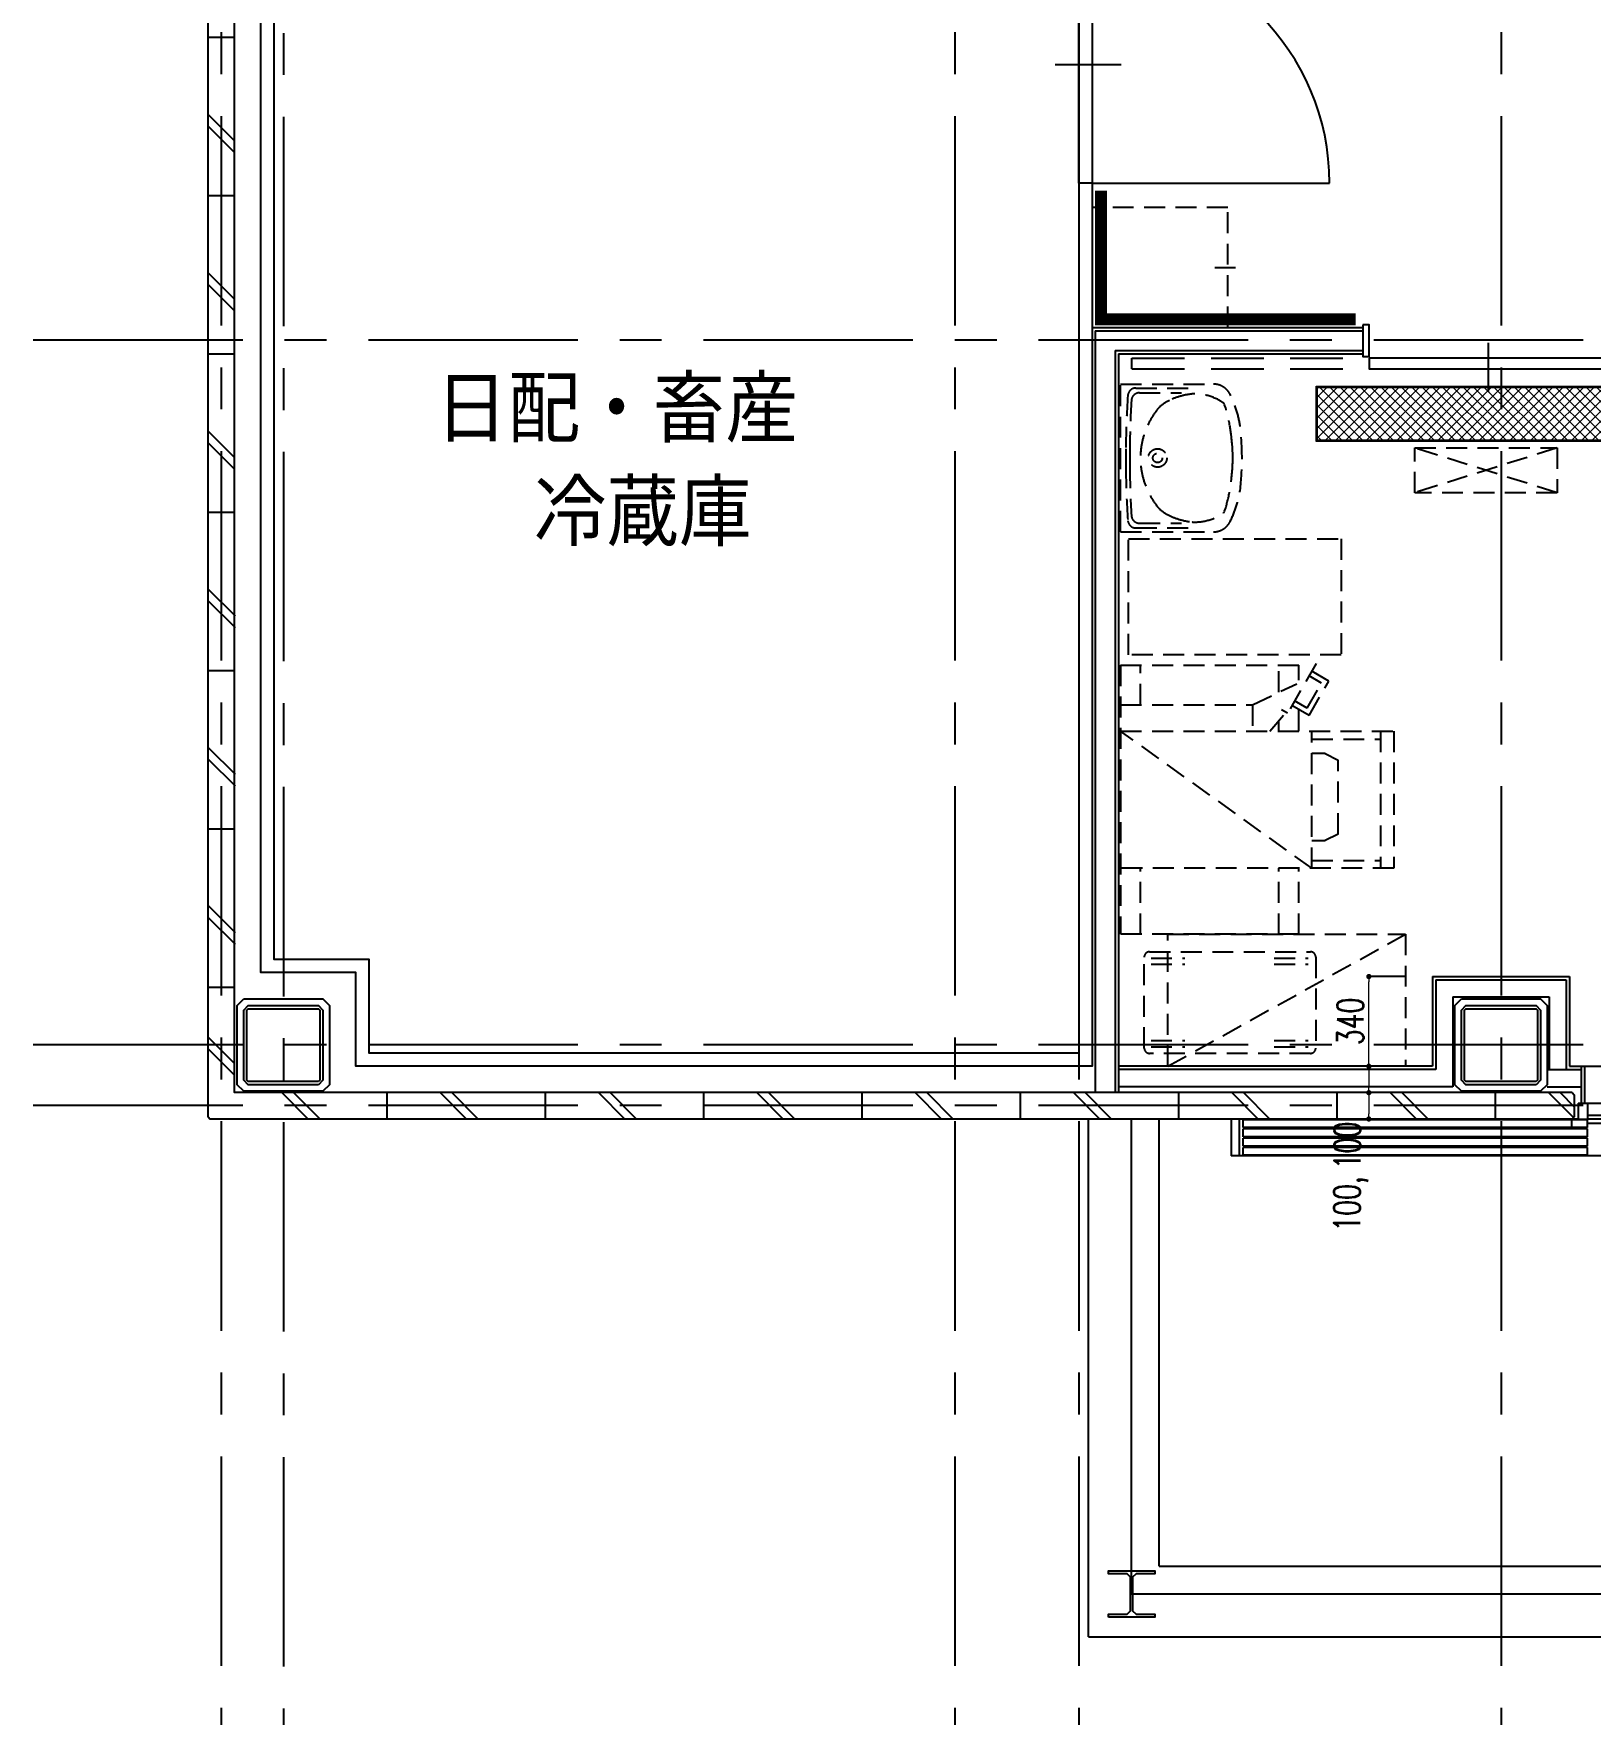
# Model space of a CAD drawing. Extents: x -119186 to 98821, y 1814 to 147180.
# Drawn here: x 10148 to 16048, y 18626 to 24996 of the extents above; entities that cross this region are included whole.
import ezdxf
from ezdxf.enums import TextEntityAlignment as Align

# ---------------------------------------------------------------- set-up
doc = ezdxf.new("R2010")
doc.units = 0
doc.header["$LTSCALE"] = 12.7
doc.header["$MEASUREMENT"] = 0
doc.header["$PDMODE"] = 1
doc.header["$PDSIZE"] = -2
for name, pattern in [('CENTER', [2, 1.25, -0.25, 0.25, -0.25]), ('HIDDEN', [4.724409, 3.149606, -1.574803]), ('HIDDEN2', [0.1875, 0.125, -0.0625])]:
    doc.linetypes.add(name, pattern=pattern)
doc.layers.get('0').update_dxf_attribs({"linetype": 'CONTINUOUS'})
doc.layers.get('DEFPOINTS').update_dxf_attribs({"color": 1, "linetype": 'CONTINUOUS'})
for name, color, linetype in [('80_SHELL_TEXT', 7, 'CONTINUOUS'), ('A_内装凡例', 7, 'CONTINUOUS'), ('A_寸法', 9, 'CONTINUOUS'), ('A_建築', 8, 'CONTINUOUS'), ('A_建築（下図）', 8, 'CONTINUOUS'), ('A_建築（什器）', 8, 'CONTINUOUS'), ('A_建築（冷蔵・冷凍庫）', 7, 'CONTINUOUS'), ('A_建築（建具）', 2, 'CONTINUOUS'), ('A_建築（新設・仕上げ）', 2, 'CONTINUOUS'), ('A_建築（軽鉄下地）', 8, 'CONTINUOUS'), ('A_通り芯', 8, 'CENTER')]:
    doc.layers.add(name, color=color, linetype=linetype)
doc.styles.add('Dim', font='simplex.shx', dxfattribs={"width": 0.7, "bigfont": 'extfont2.shx'})
doc.styles.add('MUSER', font='SIMPLEX.shx', dxfattribs={"height": 300, "bigfont": 'BIGFONT.shx'})
doc.styles.get("Standard").update_dxf_attribs({"font": 'txt', "bigfont": 'BIGFONT.SHX'})
doc.dimstyles.new('1-200', dxfattribs={"dimscale": 200, "dimtxt": 3, "dimasz": 1, "dimexe": 1, "dimexo": 1, "dimgap": 1, "dimtad": 1, "dimdec": 0, "dimtxsty": 'Dim', "dimblk": 'DOT', "dimcen": 2.5, "dimadec": 0, "dimazin": 0, "dimtfac": 1, "dimtdec": 0, "dimtix": 1, "dimtmove": 2, "dimatfit": 3, "dimldrblk": '引出線', "dimfxl": 1, "dimlwd": -1, "dimlwe": -1, "dimarcsym": 0})

# ---------------------------------------------------------------- blocks, each defined once
blk = doc.blocks.new('_Dot')
at = {"color": 0, "linetype": 'ByBlock', "lineweight": -2}
blk.add_line((-0.5, 0), (-1, 0), dxfattribs=at)
at = {"color": 0, "linetype": 'ByBlock', "const_width": 0.5}
blk.add_lwpolyline([(-0.25, 0, 1), (0.25, 0, 1)], format="xyb", close=True, dxfattribs=at)
blk = doc.blocks.new('*D40')
at = {"layer": 'A_寸法', "color": 0, "transparency": 16777216}
for p, q in [((15350, 21422.6), (15208.3, 21422.6)), ((15351.7, 21082.6), (15208.3, 21082.6))]:
    blk.add_line(p, q, dxfattribs=at)
at = {"layer": 'A_寸法', "color": 0, "lineweight": 13, "transparency": 16777216}
blk.add_line((15208.3, 21102.6), (15208.3, 21402.6), dxfattribs=at)
at = {"layer": 'DEFPOINTS', "color": 0, "transparency": 16777216}
for p in [(15208.3, 21422.6), (15350, 21422.6), (15351.7, 21082.6)]:
    blk.add_point(p, dxfattribs=at)
at = {"layer": 'A_寸法', "color": 0, "lineweight": 13, "transparency": 16777216, "xscale": 20, "yscale": 20, "zscale": 20}
for p, rotation in [((15208.3, 21422.6), 90), ((15208.3, 21082.6), 270)]:
    blk.add_blockref('_Dot', p, dxfattribs=dict(at, rotation=rotation))
at = {"layer": 'A_寸法', "color": 0, "transparency": 16777216, "insert": (15138.3, 21252.6), "char_height": 100, "attachment_point": 5, "rotation": 90, "style": 'Dim'}
blk.add_mtext('340', dxfattribs=at)
blk = doc.blocks.new('引出線')
at = {"color": 0, "linetype": 'ByBlock'}
for points in [[(0, 0), (-1.96, -0.4)], [(-1, 0), (0, 0)]]:
    blk.add_lwpolyline(points, dxfattribs=at)
blk = doc.blocks.new('*D41')
at = {"layer": 'A_寸法', "color": 0, "transparency": 16777216}
for p, q in [((15351.7, 21082.6), (15208.3, 21082.6)), ((15350, 20982.6), (15208.3, 20982.6))]:
    blk.add_line(p, q, dxfattribs=at)
at = {"layer": 'A_寸法', "color": 0, "lineweight": 13, "transparency": 16777216}
blk.add_line((15208.3, 21062.6), (15208.3, 21002.6), dxfattribs=at)
at = {"layer": 'DEFPOINTS', "color": 0, "transparency": 16777216}
for p in [(15351.7, 21082.6), (15208.3, 20982.6), (15350, 20982.6)]:
    blk.add_point(p, dxfattribs=at)
at = {"layer": 'A_寸法', "color": 0, "lineweight": 13, "transparency": 16777216, "xscale": 20, "yscale": 20, "zscale": 20}
for p, rotation in [((15208.3, 21082.6), 90), ((15208.3, 20982.6), 270)]:
    blk.add_blockref('_Dot', p, dxfattribs=dict(at, rotation=rotation))
at = {"layer": 'A_寸法', "color": 0, "transparency": 16777216, "insert": (15126.2, 20782.1), "char_height": 100, "attachment_point": 5, "rotation": 90, "style": 'Dim'}
blk.add_mtext('100', dxfattribs=at)
blk = doc.blocks.new('*D42')
at = {"layer": 'A_寸法', "color": 0, "transparency": 16777216}
for p, q in [((15351.1, 20982.6), (15208.1, 20982.6)), ((15349.9, 20882.6), (15208.1, 20882.6))]:
    blk.add_line(p, q, dxfattribs=at)
at = {"layer": 'A_寸法', "color": 0, "lineweight": 13, "transparency": 16777216}
blk.add_line((15208.1, 20962.6), (15208.1, 20902.6), dxfattribs=at)
at = {"layer": 'DEFPOINTS', "color": 0, "transparency": 16777216}
for p in [(15351.1, 20982.6), (15208.1, 20882.6), (15349.9, 20882.6)]:
    blk.add_point(p, dxfattribs=at)
at = {"layer": 'A_寸法', "color": 0, "lineweight": 13, "transparency": 16777216, "xscale": 20, "yscale": 20, "zscale": 20}
for p, rotation in [((15208.1, 20982.6), 90), ((15208.1, 20882.6), 270)]:
    blk.add_blockref('_Dot', p, dxfattribs=dict(at, rotation=rotation))
at = {"layer": 'A_寸法', "color": 0, "transparency": 16777216, "insert": (15140.5, 20560.7), "char_height": 100, "attachment_point": 5, "rotation": 90, "style": 'Dim'}
blk.add_mtext('100,', dxfattribs=at)

msp = doc.modelspace()

# ---------------------------------------------------------------- hatches: boundary and pattern name
at = {"layer": 'A_建築', "linetype": 'Continuous', "lineweight": 0}
h = msp.add_hatch(dxfattribs=at)
h.set_pattern_fill('ANSI37', color=8, scale=220)
h.set_pattern_definition([(45, (-9562.57, -6906.98), (-19.445436, 19.445436), []), (135, (-9562.57, -6906.98), (-19.445436, -19.445436), [])])
h.paths.add_polyline_path([(16047.35, 23655.2), (15013.39, 23655.2), (15013.39, 23455.2), (16047.35, 23455.2)])
h.paths.add_polyline_path([(16295.39, 23655.2), (16047.35, 23655.2), (16047.35, 23455.2), (16295.39, 23455.2)])

# ---------------------------------------------------------------- linework, layer by layer
at = {"layer": 'A_内装凡例', "color": 92, "true_color": 0x00d600, "const_width": 45.71}
msp.add_lwpolyline([(14192.74, 24401.66), (14192.74, 23913.03), (15158.62, 23913.03)], dxfattribs=at)
at = {"layer": 'A_建築', "color": 8, "linetype": 'Continuous', "lineweight": 0}
for points in [[(15008.39, 23660.2), (16300.39, 23660.2), (16300.39, 23450.2), (15008.39, 23450.2)], [(15011.39, 23657.2), (16297.39, 23657.2), (16297.39, 23453.2), (15011.39, 23453.2)], [(15013.39, 23655.2), (16295.39, 23655.2), (16295.39, 23455.2), (15013.39, 23455.2)]]:
    msp.add_lwpolyline(points, close=True, dxfattribs=at)
at = {"layer": 'A_建築（下図）', "color": 8, "linetype": 'Continuous'}
for p, q in [((10809.13, 20890.85), (10809.13, 38774.64)), ((10909.13, 20983.14), (10909.13, 38774.64)), ((10809.13, 24982.64), (10909.13, 24982.64)), ((10809.13, 24689.96), (10909.13, 24589.96)), ((10809.13, 24645.64), (10909.13, 24545.64)), ((10809.13, 24382.64), (10909.13, 24382.64)), ((10809.13, 24089.96), (10909.13, 23989.96)), ((10809.13, 24045.64), (10909.13, 23945.64)), ((10809.13, 23782.64), (10909.13, 23782.64)), ((10809.13, 23489.96), (10909.13, 23389.96)), ((10809.13, 23445.64), (10909.13, 23345.64)), ((10809.13, 23182.64), (10909.13, 23182.64)), ((10811.15, 22889.96), (10911.15, 22789.96)), ((10811.15, 22845.64), (10911.15, 22745.64)), ((10811.15, 22582.64), (10911.15, 22582.64)), ((10811.15, 22289.96), (10911.15, 22189.96)), ((10811.15, 22245.64), (10911.15, 22145.64)), ((10811.15, 21982.64), (10911.15, 21982.64)), ((10811.15, 21689.96), (10911.15, 21589.96)), ((10811.15, 21645.64), (10911.15, 21545.64)), ((10811.15, 21382.64), (10911.15, 21382.64)), ((10809.13, 21192.94), (10909.13, 21092.94)), ((10809.13, 21148.61), (10909.13, 21048.61)), ((15978.6, 20982.64), (10909.63, 20982.64)), ((11088.92, 20982.64), (11188.92, 20882.64)), ((11133.25, 20982.64), (11233.25, 20882.64)), ((11486.6, 20982.64), (11486.6, 20882.64)), ((11688.92, 20982.64), (11788.92, 20882.64)), ((11733.25, 20982.64), (11833.25, 20882.64)), ((12086.6, 20982.64), (12086.6, 20882.64)), ((12288.92, 20982.64), (12388.92, 20882.64)), ((12333.25, 20982.64), (12433.25, 20882.64)), ((12686.6, 20982.64), (12686.6, 20882.64)), ((12888.92, 20982.64), (12988.92, 20882.64)), ((12933.25, 20982.64), (13033.25, 20882.64)), ((13286.6, 20982.64), (13286.6, 20882.64)), ((13488.92, 20982.64), (13588.92, 20882.64)), ((13533.25, 20982.64), (13633.25, 20882.64)), ((13886.6, 20982.64), (13886.6, 20882.64)), ((14088.92, 20982.64), (14188.92, 20882.64)), ((14133.25, 20982.64), (14233.25, 20882.64)), ((14486.6, 20982.64), (14486.6, 20882.64)), ((14688.92, 20982.64), (14788.92, 20882.64)), ((14733.25, 20982.64), (14833.25, 20882.64)), ((15086.6, 20982.64), (15086.6, 20882.64)), ((15288.92, 20982.64), (15388.92, 20882.64)), ((15333.25, 20982.64), (15433.25, 20882.64)), ((15686.6, 20982.64), (15686.6, 20882.64)), ((15888.92, 20982.64), (15983.76, 20887.8)), ((15933.25, 20982.64), (15986.6, 20929.29)), ((15978.6, 20982.64), (15986.6, 20974.64)), ((15986.6, 20974.64), (15986.6, 20890.64)), ((16001.6, 20942.64), (16001.6, 20882.64)), ((16001.6, 20942.64), (16036.6, 20942.64)), ((16036.6, 20942.64), (16036.6, 20882.64)), ((16036.6, 20942.64), (21936.6, 20942.64)), ((16036.6, 20897.64), (21936.6, 20897.64)), ((10809.28, 20890.49), (10817.13, 20882.64)), ((15978.6, 20882.64), (10817.13, 20882.64)), ((16001.13, 20882.64), (10839.66, 20882.64)), ((14146.13, 18919.64), (14146.13, 20882.64)), ((14414.13, 19187.64), (14414.13, 20882.64)), ((14686.6, 20882.64), (14686.6, 20742.64)), ((14731.6, 20882.64), (14701.6, 20882.64)), ((14716.6, 20882.64), (14716.6, 20742.64)), ((16036.6, 20880.14), (15976.6, 20880.14)), ((15976.6, 20880.14), (15976.6, 20850.14)), ((16036.6, 20850.14), (15976.6, 20850.14)), ((15986.6, 20890.64), (15978.6, 20882.64)), ((16001.6, 20882.64), (16036.6, 20882.64)), ((21001.6, 20882.64), (16036.6, 20882.64)), ((16036.6, 20850.14), (16036.6, 20880.14)), ((17221.6, 20865.14), (16036.6, 20865.14)), ((14716.6, 20742.64), (14686.6, 20742.64)), ((21001.6, 20742.64), (14716.6, 20742.64)), ((14414.13, 19187.64), (22904.13, 19187.64)), ((14146.13, 18919.64), (23172.13, 18919.64))]:
    msp.add_line(p, q, dxfattribs=at)
at = {"layer": 'A_建築（下図）', "color": 8}
for p, q in [((14309.13, 19082.64), (14309.13, 20882.64)), ((14731.6, 20850.14), (14731.6, 20880.14)), ((16036.6, 20880.14), (14731.6, 20880.14)), ((16036.6, 20850.14), (14731.6, 20850.14)), ((14731.6, 20815.14), (14731.6, 20845.14)), ((16036.6, 20845.14), (14731.6, 20845.14)), ((16036.6, 20815.14), (16036.6, 20845.14)), ((16036.6, 20815.14), (14731.6, 20815.14)), ((14731.6, 20780.14), (14731.6, 20810.14)), ((16036.6, 20810.14), (14731.6, 20810.14)), ((16036.6, 20780.14), (14731.6, 20780.14)), ((14731.6, 20745.14), (14731.6, 20775.14)), ((16036.6, 20775.14), (14731.6, 20775.14)), ((16036.6, 20780.14), (16036.6, 20810.14)), ((16036.6, 20745.14), (16036.6, 20775.14)), ((16036.6, 20745.14), (14731.6, 20745.14)), ((14309.13, 19082.64), (23009.13, 19082.64))]:
    msp.add_line(p, q, dxfattribs=at)
at = {"layer": 'A_建築（下図）', "color": 8, "flags": 128}
for points in [[(10944.33, 21337.64), (11244.33, 21337.64), (11269.33, 21312.64), (11269.33, 21012.64), (11244.33, 20987.64), (10944.33, 20987.64), (10919.33, 21012.64), (10919.33, 21312.64), (10944.33, 21337.64)], [(15559.13, 21337.64), (15859.13, 21337.64), (15884.13, 21312.64), (15884.13, 21012.64), (15859.13, 20987.64), (15559.13, 20987.64), (15534.13, 21012.64), (15534.13, 21312.64), (15559.13, 21337.64)]]:
    msp.add_lwpolyline(points, close=True, dxfattribs=at)
at = {"layer": 'A_建築（下図）', "color": 8, "linetype": 'Continuous', "flags": 128}
for points in [[(11227.33, 21012.64), (10961.33, 21012.64), (10944.33, 21029.64), (10944.33, 21295.64), (10961.33, 21312.64), (11227.33, 21312.64), (11244.33, 21295.64), (11244.33, 21029.64), (11227.33, 21012.64)], [(11227.33, 21024.64), (10961.33, 21024.64), (10956.33, 21029.64), (10956.33, 21295.64), (10961.33, 21300.64), (11227.33, 21300.64), (11232.33, 21295.64), (11232.33, 21029.64), (11227.33, 21024.64)], [(15842.13, 21012.64), (15576.13, 21012.64), (15559.13, 21029.64), (15559.13, 21295.64), (15576.13, 21312.64), (15842.13, 21312.64), (15859.13, 21295.64), (15859.13, 21029.64), (15842.13, 21012.64)], [(15842.13, 21024.64), (15576.13, 21024.64), (15571.13, 21029.64), (15571.13, 21295.64), (15576.13, 21300.64), (15842.13, 21300.64), (15847.13, 21295.64), (15847.13, 21029.64), (15842.13, 21024.64)], [(14221.63, 18995.14), (14221.63, 19006.14), (14292.38, 19006.14), (14305.38, 19019.14), (14305.38, 19146.14), (14292.38, 19159.14), (14221.63, 19159.14), (14221.63, 19170.14), (14396.63, 19170.14), (14396.63, 19159.14), (14325.88, 19159.14), (14312.88, 19146.14), (14312.88, 19019.14), (14325.88, 19006.14), (14396.63, 19006.14), (14396.63, 18995.14), (14221.63, 18995.14)]]:
    msp.add_lwpolyline(points, close=True, dxfattribs=at)
at = {"layer": 'A_建築（下図）', "color": 8, "linetype": 'Continuous'}
for centre, end in [((10909.63, 20983.14), 270), ((10809.63, 20890.85), 225)]:
    msp.add_arc(centre, 0.5, 180, end, dxfattribs=at)
at = {"layer": 'A_建築（什器）', "color": 8, "linetype": 'HIDDEN2', "ltscale": 50}
for p, q in [((14159.13, 24337.64), (14159.13, 23882.64)), ((14674.13, 24337.64), (14159.13, 24337.64)), ((14674.13, 23882.64), (14674.13, 24337.64)), ((14624.13, 24110.14), (14724.13, 24110.14)), ((14159.13, 23882.64), (14674.13, 23882.64)), ((14267.61, 23667.95), (14619.61, 23667.95)), ((14267.61, 23107.95), (14267.61, 23667.95)), ((14324.94, 23652.95), (14529.8, 23652.95)), ((14338.51, 23634.95), (14498, 23634.95)), ((14287.61, 23423.2), (14287.61, 23352.7)), ((14302.61, 23423.2), (14302.61, 23352.7)), ((15382.21, 23256.14), (15382.21, 23426.14)), ((15382.21, 23426.14), (15922.21, 23426.14)), ((15922.21, 23426.14), (15382.21, 23256.14)), ((15922.21, 23256.14), (15382.21, 23426.14)), ((15922.21, 23426.14), (15922.21, 23256.14)), ((15922.21, 23256.14), (15382.21, 23256.14)), ((14338.51, 23140.95), (14498, 23140.95)), ((14267.61, 23107.95), (14619.61, 23107.95)), ((14297.68, 22641.79), (14297.68, 23081.79)), ((14297.68, 23081.79), (15103.68, 23081.79)), ((14324.94, 23122.95), (14529.8, 23122.95)), ((15103.68, 23081.79), (15103.68, 22641.79)), ((15103.68, 22641.79), (14297.68, 22641.79)), ((14267.61, 22602.78), (14942.61, 22602.78)), ((14267.61, 22602.78), (14267.61, 21582.78)), ((14342.61, 22452.78), (14342.61, 22602.78)), ((14342.61, 22452.78), (14342.61, 22602.78)), ((14867.61, 22500.02), (14867.61, 22602.78)), ((14867.61, 22500.02), (14867.61, 22602.78)), ((15008.74, 22609.55), (14899.49, 22420.32)), ((14942.61, 22545.24), (14942.61, 22602.78)), ((14942.61, 22545.24), (14942.61, 22602.78)), ((15029.15, 22535.12), (14981.61, 22562.57)), ((15029.15, 22535.12), (14981.61, 22562.57)), ((15056.47, 22542.44), (14991.61, 22579.89)), ((15056.47, 22542.44), (14991.61, 22579.89)), ((14767.61, 22452.78), (14934.84, 22531.78)), ((14767.61, 22452.78), (14934.84, 22531.78)), ((14974.15, 22439.86), (15029.15, 22535.12)), ((14974.15, 22439.86), (15029.15, 22535.12)), ((14981.47, 22412.54), (15056.47, 22542.44)), ((14981.47, 22412.54), (15056.47, 22542.44)), ((14267.61, 22452.78), (14767.61, 22452.78)), ((14267.61, 22452.78), (14767.61, 22452.78)), ((14767.61, 22452.78), (14767.61, 22352.78)), ((14767.61, 22452.78), (14767.61, 22352.78)), ((14833.5, 22352.76), (14894.73, 22424.39)), ((14833.5, 22352.76), (14894.73, 22424.39)), ((14899.49, 22420.32), (14877.74, 22432.88)), ((14981.47, 22412.54), (14916.61, 22449.98)), ((14981.47, 22412.54), (14916.61, 22449.98)), ((14974.15, 22439.86), (14926.61, 22467.3)), ((14974.15, 22439.86), (14926.61, 22467.3)), ((14942.61, 22352.78), (14942.61, 22434.97)), ((14942.61, 22352.78), (14942.61, 22434.97)), ((14867.61, 22352.78), (14867.61, 22392.67)), ((14867.61, 22352.78), (14867.61, 22392.67)), ((14992.61, 21832.78), (14267.61, 22352.78)), ((14992.61, 21832.78), (14267.61, 22352.78)), ((14267.61, 22352.78), (15302.61, 22352.78)), ((14267.61, 22352.78), (15302.61, 22352.78)), ((14992.61, 21832.78), (14992.61, 22352.78)), ((14992.61, 21832.78), (14992.61, 22352.78)), ((14992.61, 22322.78), (15252.61, 22322.78)), ((14992.61, 22322.78), (15252.61, 22322.78)), ((15252.61, 22352.78), (15252.61, 21832.78)), ((15252.61, 22352.78), (15252.61, 21832.78)), ((15302.61, 22352.78), (15302.61, 21832.78)), ((15042.61, 22267.78), (14992.61, 22267.78)), ((15042.61, 22267.78), (14992.61, 22267.78)), ((15042.61, 22267.78), (15092.61, 22242.78)), ((15042.61, 22267.78), (15092.61, 22242.78)), ((15092.61, 21962.78), (15092.61, 22242.78)), ((15092.61, 21962.78), (15092.61, 22242.78)), ((14992.61, 21937.78), (15042.61, 21937.78)), ((14992.61, 21937.78), (15042.61, 21937.78)), ((15092.61, 21962.78), (15042.61, 21937.78)), ((15092.61, 21962.78), (15042.61, 21937.78)), ((14992.61, 21862.78), (15252.61, 21862.78)), ((14992.61, 21862.78), (15252.61, 21862.78)), ((15302.61, 21832.78), (14267.61, 21832.78)), ((15302.61, 21832.78), (14267.61, 21832.78)), ((14342.61, 21582.78), (14342.61, 21832.78)), ((14342.61, 21582.78), (14342.61, 21832.78)), ((14867.61, 21582.78), (14867.61, 21832.78)), ((14867.61, 21582.78), (14867.61, 21832.78)), ((14942.61, 21582.78), (14942.61, 21832.78)), ((14942.61, 21582.78), (14942.61, 21832.78)), ((14942.61, 21582.78), (14267.61, 21582.78)), ((14446.66, 21082.78), (14446.66, 21582.78)), ((14446.66, 21582.78), (15346.66, 21582.78)), ((14446.66, 21082.78, -3960), (15346.66, 21582.78)), ((15346.66, 21582.78), (15346.66, 21082.78)), ((14357.03, 21151.44, 40), (14357.03, 21496.44, 40)), ((14377.03, 21516.44, 40), (14987.03, 21516.44, 40)), ((14382.66, 21492.38, 40), (14511.49, 21492.38, 40)), ((14382.66, 21469.28, 40), (14511.49, 21469.28, 40)), ((14849.6, 21492.38, 40), (14978.42, 21492.38, 40)), ((14849.6, 21469.28, 40), (14978.42, 21469.28, 40)), ((15007.03, 21496.44, 40), (15007.03, 21151.44, 40)), ((14382.66, 21179.57, 40), (14511.49, 21179.57, 40)), ((14382.66, 21156.47, 40), (14511.49, 21156.47, 40)), ((14849.6, 21179.57, 40), (14978.42, 21179.57, 40)), ((14849.6, 21156.47, 40), (14978.42, 21156.47, 40)), ((14987.03, 21131.44, 40), (14377.03, 21131.44, 40)), ((15346.66, 21082.78), (14446.66, 21082.78))]:
    msp.add_line(p, q, dxfattribs=at)
for radius in [35, 17.75]:
    msp.add_circle((14407.61, 23387.95), radius, dxfattribs=at)
for centre, radius, start, end in [((14324.94, 23622.95), 30, 89.999401, 175.05638), ((14338.51, 23604.95), 30, 90.000553, 175.549846), ((14619.61, 23597.95), 70, 26.857291, 89.999726), ((17042.78, 23423.21), 2755.17, 175.788734, 180.000235), ((17134.25, 23423.21), 2831.64, 176.272886, 180.000178), ((14637.72, 23387.95), 295.11, 139.584599, 220.416388), ((14521.82, 23461.95), 160, 115.652966, 132.832999), ((14565.11, 23371.8), 260, 95.771805, 115.653803), ((14545, 23570.79), 60, 90, 95.771765), ((14548.72, 23443.3), 187.53, 53.477964, 91.138075), ((14065.02, 23399.09), 626.4, 4.834023, 18.129004), ((14325.21, 23448.86), 400, 8.892084, 26.85755), ((13680.05, 23387.99), 1047.56, 359.997833, 6.726696), ((14092.61, 23387.95), 600, 0.000081, 6.116753), ((14092.61, 23387.95), 600, 353.883313, 0.000081), ((13680.05, 23387.91), 1047.56, 353.273304, 0.002167), ((17042.78, 23352.67), 2755.17, 179.999541, 184.211043), ((17134.24, 23352.68), 2831.63, 179.999601, 183.72692), ((14065.02, 23376.8), 626.4, 341.870985, 355.165831), ((14325.21, 23327.03), 400, 333.142443, 351.107923), ((14521.82, 23313.95), 160, 227.167045, 244.34699), ((14324.94, 23152.95), 30, 184.94362, 270.000599), ((14338.51, 23170.95), 30, 184.452138, 269.999527), ((14565.11, 23404.09), 260, 244.346859, 264.228762), ((14545, 23205.1), 60, 264.227747, 270), ((14548.72, 23332.59), 187.53, 268.8619, 306.52223), ((14619.61, 23177.95), 70, 270.000274, 333.142709), ((14377.03, 21496.44, 40), 20, 90, 180), ((14987.03, 21496.44, 40), 20, 0, 90), ((14377.03, 21151.44, 40), 20, 180, 270), ((14987.03, 21151.44, 40), 20, 270, 0)]:
    msp.add_arc(centre, radius, start, end, dxfattribs=at)
at = {"layer": 'A_建築（冷蔵・冷凍庫）', "color": 8}
for p, q in [((14019.71, 24879.74), (14270.15, 24879.74)), ((14159.13, 24429.74), (15059.13, 24429.74))]:
    msp.add_line(p, q, dxfattribs=at)
msp.add_lwpolyline([(14159.13, 25482.64), (14159.13, 21082.64), (11369.33, 21082.64), (11369.33, 21437.64), (11009.13, 21437.64), (11009.13, 25482.64), (14159.13, 25482.64)], dxfattribs=at)
for points in [[(14109.13, 25432.64), (14109.13, 21132.64), (11419.33, 21132.64), (11419.33, 21487.64), (11059.13, 21487.64), (11059.13, 25432.64)], [(14109.13, 25329.74), (14159.13, 25329.74), (14159.13, 24429.74), (14109.13, 24429.74)]]:
    msp.add_lwpolyline(points, close=True, dxfattribs=at)
msp.add_arc((14159.13, 24429.74), 900, 0, 90, dxfattribs=at)
at = {"layer": 'A_建築（建具）', "color": 8}
for p, q in [((15660.1, 23824.89), (15660.1, 23640.39)), ((14310.1, 23726.14), (14310.1, 23766.14))]:
    msp.add_line(p, q, dxfattribs=at)
at = {"layer": 'A_建築（建具）', "color": 8, "linetype": 'HIDDEN', "ltscale": 5}
for p, q in [((14310.1, 23766.14), (15135.1, 23766.14)), ((14310.1, 23726.14), (15135.1, 23726.14))]:
    msp.add_line(p, q, dxfattribs=at)
at = {"layer": 'A_建築（建具）', "color": 8}
for points in [[(15185.1, 23892.64), (15185.1, 23772.64), (15210.1, 23772.64), (15210.1, 23892.64)], [(15210.1, 23766.14), (15210.1, 23726.14), (16110.1, 23726.14), (16110.1, 23766.14)]]:
    msp.add_lwpolyline(points, close=True, dxfattribs=at)
at = {"layer": 'A_建築（新設・仕上げ）', "color": 8}
for p, q in [((14159.13, 23882.64), (15185.1, 23882.64)), ((14259.13, 23782.64), (14259.13, 20982.64)), ((14259.13, 23782.64), (15185.1, 23782.64)), ((15449.13, 21422.64), (15969.13, 21422.64)), ((15449.13, 21422.64), (15449.13, 21082.64)), ((15969.13, 21422.64), (15969.13, 21082.64)), ((15449.13, 21082.64), (14259.13, 21082.64)), ((15969.13, 21082.64), (22634.13, 21082.64)), ((16026.6, 20942.64), (16026.6, 21082.64))]:
    msp.add_line(p, q, dxfattribs=at)
at = {"layer": 'A_建築（軽鉄下地）', "color": 8, "ltscale": 50}
for p, q in [((14171.63, 23870.14), (14171.63, 20982.64)), ((14171.63, 23870.14), (15185.1, 23870.14)), ((14246.63, 23795.14), (14246.63, 20982.64)), ((14246.63, 23795.14), (15185.1, 23795.14)), ((15461.63, 21410.14), (15461.63, 21070.14)), ((15461.63, 21410.14), (15956.63, 21410.14)), ((15956.63, 21410.14), (15956.63, 21070.14)), ((15526.63, 21345.14), (15891.63, 21345.14)), ((15526.63, 21345.14), (15526.63, 21005.14)), ((15891.63, 21345.14), (15891.63, 21070.14)), ((15461.63, 21070.14), (14259.13, 21070.14)), ((15884.13, 21070.14), (16014.1, 21070.14)), ((16014.1, 20942.64), (16014.1, 21082.64)), ((15526.63, 21005.14), (14259.13, 21005.14)), ((15884.13, 21005.14), (16014.1, 21005.14))]:
    msp.add_line(p, q, dxfattribs=at)
at = {"layer": 'A_通り芯', "color": 8, "ltscale": 50}
for p, q in [((10859.13, 51353.91), (10859.13, 14059.15)), ((11094.33, 51351.05), (11094.33, 14059.15)), ((13639.13, 51353.91), (13639.13, 14059.15)), ((14109.13, 51353.91), (14109.13, 14059.15)), ((15709.13, 51353.91), (15709.13, 14059.15)), ((7606.54, 23835.49), (25421.84, 23835.49)), ((7606.54, 21165.49), (63817.44, 21165.49)), ((7606.54, 20935.49), (63817.44, 20935.49))]:
    msp.add_line(p, q, dxfattribs=at)

# ---------------------------------------------------------------- texts
at = {"layer": '80_SHELL_TEXT', "color": 8}
for s, p in [('日配・畜産', (11669.66, 23696.27)), ('冷蔵庫 ', (12043.78, 23303.94))]:
    msp.add_text(s, height=250, dxfattribs=at).set_placement(p, align=Align.TOP_LEFT)
at = {"layer": 'A_建築（什器）', "color": 8, "linetype": 'HIDDEN2', "ltscale": 50, "style": 'MUSER', "flags": 3}
msp.add_attdef('CODE', (14159.13, 24337.64), 'AC4518SS', height=0.01, rotation=270, dxfattribs=at)

# ---------------------------------------------------------------- dimensions: what is measured, and where the dimension line sits
at = {"layer": 'A_寸法', "color": 8}
dim = msp.add_linear_dim(base=(15208.28, 21422.64), p1=(15351.7, 21082.64), p2=(15350.01, 21422.64), angle=90, dimstyle='1-200', override={"dimtxt": 0.5, "dimasz": 0.1, "dimexe": 0, "dimexo": 0, "dimgap": 0.1, "dimlwd": 13}, dxfattribs=at)
dim.commit()
dim.dimension.update_dxf_attribs({"geometry": '*D40', "text_midpoint": (15138.28, 21252.64)})
dim = msp.add_linear_dim(base=(15208.28, 20982.64), p1=(15351.7, 21082.64), p2=(15350.01, 20982.64), angle=270, dimstyle='1-200', override={"dimtxt": 0.5, "dimasz": 0.1, "dimexe": 0, "dimexo": 0, "dimgap": 0.1, "dimlwd": 13}, dxfattribs=at)
dim.commit()
dim.dimension.update_dxf_attribs({"geometry": '*D41', "text_midpoint": (15126.25, 20782.12), "dimtype": 160})
dim = msp.add_linear_dim(base=(15208.13, 20882.64), p1=(15351.08, 20982.64), p2=(15349.87, 20882.64), angle=270, text='100,', dimstyle='1-200', override={"dimtxt": 0.5, "dimasz": 0.1, "dimexe": 0, "dimexo": 0, "dimgap": 0.1, "dimlwd": 13}, dxfattribs=at)
dim.commit()
dim.dimension.update_dxf_attribs({"geometry": '*D42', "text_midpoint": (15140.46, 20560.68), "dimtype": 160})

doc.saveas('drawing.dxf')
